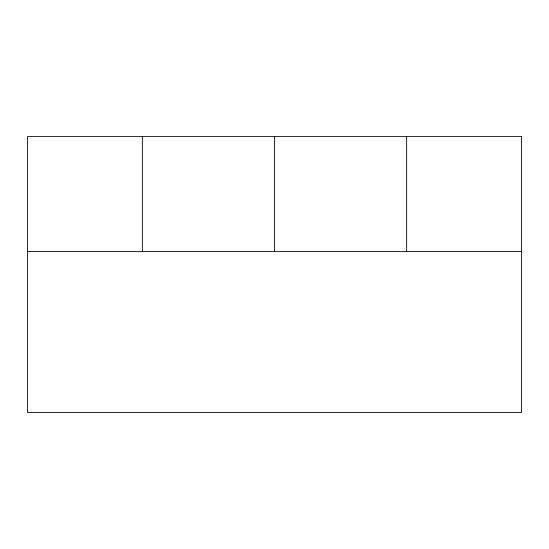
<?xml version="1.0" encoding="UTF-8"?>
<svg xmlns="http://www.w3.org/2000/svg" width="549" height="549" viewBox="0 0 549 549"><rect width="100%" height="100%" fill="white"/><g stroke="black" fill="none" stroke-linecap="round" stroke-linejoin="round"><path stroke-width="0.82" d="M27.45 251.517L521.55 251.517M406.644 136.612L406.644 251.517M274.5 136.612L274.5 251.517M142.356 136.612L142.356 251.517M521.55 136.612L27.45 136.612L27.45 412.388L521.55 412.388L521.55 136.612"/></g></svg>
